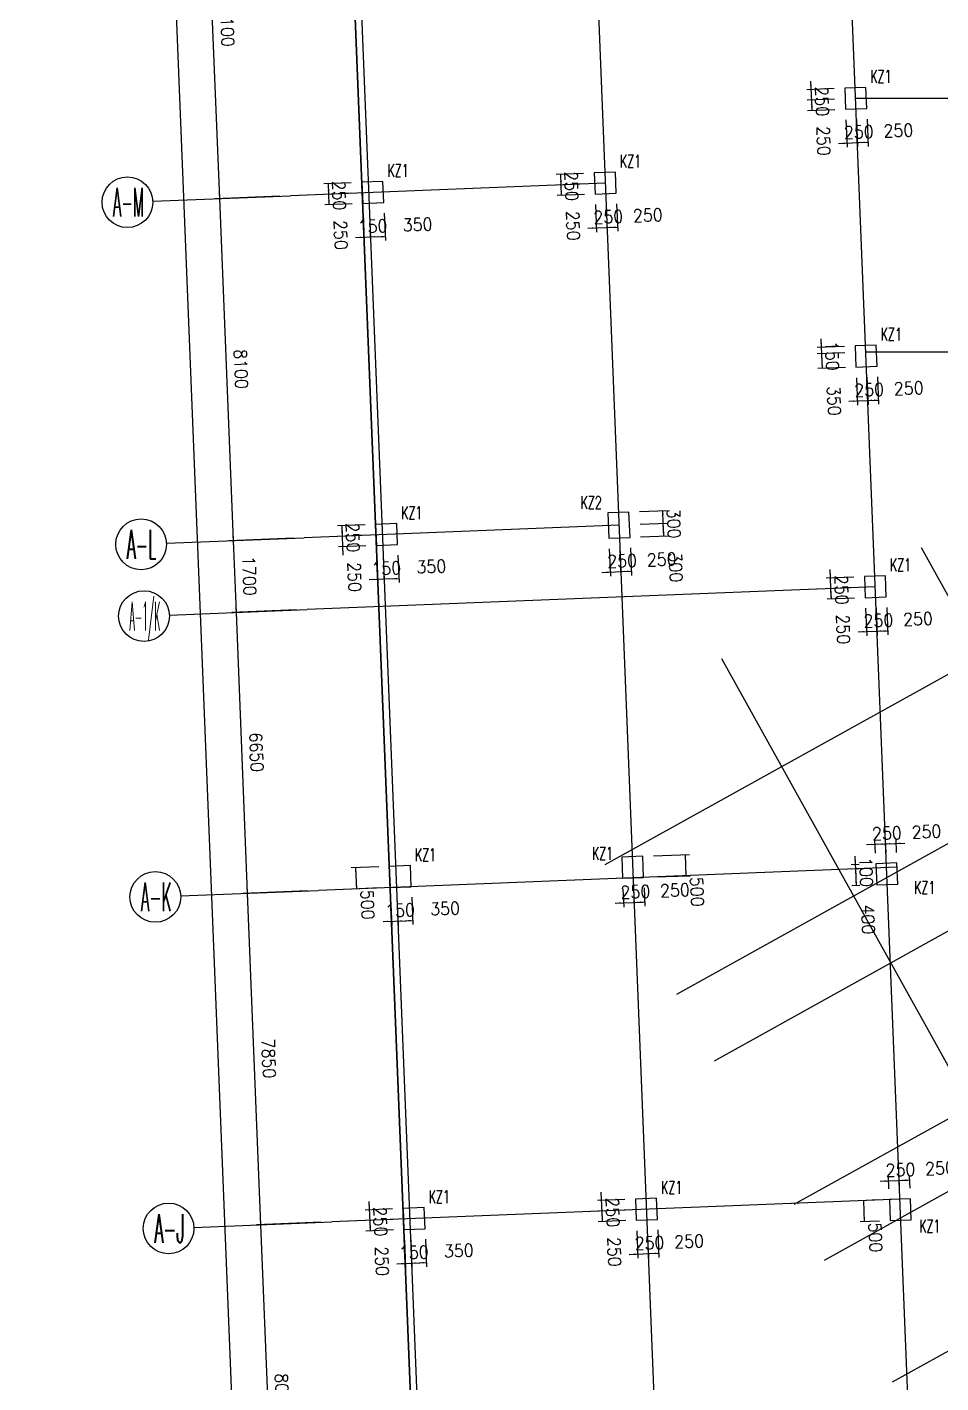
# Model space of a CAD drawing. Extents: x 387171 to 699106, y 11966 to 245688.
# Drawn here: x 471867 to 493477, y 114293 to 146373 of the extents above; entities that cross this region are included whole.
import ezdxf

# ---------------------------------------------------------------- set-up
doc = ezdxf.new("R2010")
doc.units = 0
doc.header["$LTSCALE"] = 100
doc.header["$MEASUREMENT"] = 0
for name, color, linetype in [('COLU', 7, 'Continuous'), ('DIM', 3, 'Continuous'), ('DOTE', 253, 'Continuous'), ('L-AXIS', 3, 'Continuous'), ('NUM', 7, 'Continuous'), ('Q-dote', 253, 'Continuous')]:
    doc.layers.add(name, color=color, linetype=linetype)
doc.styles.get("Standard").update_dxf_attribs({"font": 'standard'})
doc.dimstyles.get("Standard").update_dxf_attribs({"dimtxt": 300, "dimasz": 100, "dimexe": 100, "dimexo": 250, "dimgap": 100, "dimtad": 0, "dimtoh": 1, "dimdec": 0, "dimdsep": 46, "dimcen": 0.09, "dimclrt": 7, "dimadec": 0, "dimazin": 0, "dimtfac": 1, "dimtdec": 4, "dimtofl": 0, "dimtmove": 0, "dimatfit": 3, "dimfxl": 1, "dimtolj": 1, "dimtzin": 0, "dimarcsym": 0})

# ---------------------------------------------------------------- blocks, each defined once
blk = doc.blocks.new('*D858')
at = {"layer": 'L-AXIS', "color": 0, "linetype": 'ByBlock', "lineweight": -2}
for p, q in [((474241, 232201), (471867, 232105)), ((478441, 70839), (471967, 232109)), ((480715, 70931), (478341, 70835))]:
    blk.add_line(p, q, dxfattribs=at)
for points in [[(471967, 232109), (471988, 232010), (471954, 232009)], [(478441, 70839), (478420, 70939), (478453, 70940)]]:
    blk.add_solid(points, dxfattribs=at)
at = {"layer": 'L-AXIS', "color": 7, "linetype": 'Continuous', "lineweight": -2, "insert": (475554, 151488), "char_height": 300, "width": 1111.67, "attachment_point": 5, "rotation": 272.2988}
blk.add_mtext('161400', dxfattribs=at)
blk = doc.blocks.new('*D3257')
at = {"layer": 'L-AXIS', "color": 0, "linetype": 'ByBlock', "lineweight": -2}
for p, q in [((477847, 142373), (476314, 142312)), ((476414, 142316), (476739, 134222)), ((478172, 134280), (476639, 134218))]:
    blk.add_line(p, q, dxfattribs=at)
for points in [[(476414, 142316), (476435, 142216), (476402, 142215)], [(476739, 134222), (476719, 134321), (476752, 134323)]]:
    blk.add_solid(points, dxfattribs=at)
at = {"layer": 'L-AXIS', "color": 7, "linetype": 'Continuous', "lineweight": -2, "insert": (476926, 138283), "char_height": 300, "width": 775, "attachment_point": 5, "rotation": 272.2988}
blk.add_mtext('8100', dxfattribs=at)
blk = doc.blocks.new('_AXISO')
blk.add_circle((0, 0), 0.5)
blk = doc.blocks.new('*D1')
at = {"layer": 'L-AXIS', "color": 0, "linetype": 'ByBlock', "lineweight": -2}
for p, q in [((478507, 125936), (476974, 125875)), ((477074, 125879), (477389, 118035)), ((478822, 118093), (477289, 118031))]:
    blk.add_line(p, q, dxfattribs=at)
for points in [[(477074, 125879), (477095, 125780), (477061, 125778)], [(477389, 118035), (477368, 118134), (477402, 118136)]]:
    blk.add_solid(points, dxfattribs=at)
at = {"layer": 'L-AXIS', "color": 7, "linetype": 'Continuous', "lineweight": -2, "insert": (477581, 121971), "char_height": 300, "width": 780, "attachment_point": 5, "rotation": 272.2988}
blk.add_mtext('7850', dxfattribs=at)
blk = doc.blocks.new('*D1272')
at = {"layer": 'L-AXIS', "color": 0, "linetype": 'ByBlock', "lineweight": -2}
for p, q in [((478822, 118093), (477289, 118031)), ((477389, 118035), (477710, 110042)), ((479143, 110099), (477610, 110038))]:
    blk.add_line(p, q, dxfattribs=at)
for points in [[(477389, 118035), (477410, 117936), (477376, 117935)], [(477710, 110042), (477689, 110141), (477722, 110142)]]:
    blk.add_solid(points, dxfattribs=at)
at = {"layer": 'L-AXIS', "color": 7, "linetype": 'Continuous', "lineweight": -2, "insert": (477899, 114052), "char_height": 300, "width": 780, "attachment_point": 5, "rotation": 272.2988}
blk.add_mtext('8000', dxfattribs=at)
blk = doc.blocks.new('*D781')
at = {"layer": 'L-AXIS', "color": 0, "linetype": 'ByBlock', "lineweight": -2}
for p, q in [((478240, 132581), (476707, 132519)), ((476807, 132523), (477074, 125879)), ((478507, 125936), (476974, 125875))]:
    blk.add_line(p, q, dxfattribs=at)
for points in [[(476807, 132523), (476828, 132424), (476795, 132423)], [(477074, 125879), (477053, 125978), (477087, 125979)]]:
    blk.add_solid(points, dxfattribs=at)
at = {"layer": 'L-AXIS', "color": 7, "linetype": 'Continuous', "lineweight": -2, "insert": (477290, 129215), "char_height": 300, "width": 765, "attachment_point": 5, "rotation": 272.2988}
blk.add_mtext('6650', dxfattribs=at)
blk = doc.blocks.new('*D1028')
at = {"layer": 'L-AXIS', "color": 0, "linetype": 'ByBlock', "lineweight": -2}
for p, q in [((478172, 134280), (476639, 134218)), ((476739, 134222), (476807, 132523)), ((478240, 132581), (476707, 132519))]:
    blk.add_line(p, q, dxfattribs=at)
for points in [[(476739, 134222), (476760, 134123), (476727, 134122)], [(476807, 132523), (476787, 132623), (476820, 132624)]]:
    blk.add_solid(points, dxfattribs=at)
at = {"layer": 'L-AXIS', "color": 7, "linetype": 'Continuous', "lineweight": -2, "insert": (477123, 133387), "char_height": 300, "width": 690, "attachment_point": 5, "rotation": 272.2988}
blk.add_mtext('1700', dxfattribs=at)
blk = doc.blocks.new('*D491')
at = {"layer": 'L-AXIS', "color": 0, "linetype": 'ByBlock', "lineweight": -2}
for p, q in [((477523, 150467), (475989, 150405)), ((476089, 150409), (476414, 142316)), ((477847, 142373), (476314, 142312))]:
    blk.add_line(p, q, dxfattribs=at)
for points in [[(476089, 150409), (476110, 150310), (476077, 150308)], [(476414, 142316), (476394, 142415), (476427, 142416)]]:
    blk.add_solid(points, dxfattribs=at)
at = {"layer": 'L-AXIS', "color": 7, "linetype": 'Continuous', "lineweight": -2, "insert": (476602, 146376), "char_height": 300, "width": 775, "attachment_point": 5, "rotation": 272.2988}
blk.add_mtext('8100', dxfattribs=at)
blk = doc.blocks.new('*D28')
at = {"layer": 'DIM', "color": 0, "linetype": 'ByBlock', "lineweight": -2}
for p, q in [((491697, 132621), (491723, 131971)), ((491947, 132631), (491973, 131981)), ((491519, 132063), (492169, 132089))]:
    blk.add_line(p, q, dxfattribs=at)
for points in [[(491719, 132071), (491620, 132051), (491619, 132084)], [(491969, 132081), (492068, 132102), (492070, 132069)]]:
    blk.add_solid(points, dxfattribs=at)
at = {"layer": 'DIM', "color": 7, "linetype": 'Continuous', "lineweight": -2, "insert": (491999, 132333), "char_height": 300, "width": 566.67, "attachment_point": 5, "rotation": 2.2988}
blk.add_mtext('250', dxfattribs=at)
blk = doc.blocks.new('*D946')
at = {"layer": 'DIM', "color": 0, "linetype": 'ByBlock', "lineweight": -2}
for p, q in [((491947, 132631), (491973, 131981)), ((492197, 132641), (492223, 131991)), ((491969, 132081), (492219, 132091))]:
    blk.add_line(p, q, dxfattribs=at)
for points in [[(491969, 132081), (492068, 132102), (492070, 132069)], [(492219, 132091), (492120, 132071), (492118, 132104)]]:
    blk.add_solid(points, dxfattribs=at)
at = {"layer": 'DIM', "color": 7, "linetype": 'Continuous', "lineweight": -2, "insert": (492935, 132370), "char_height": 300, "width": 566.67, "attachment_point": 5, "rotation": 2.2988}
blk.add_mtext('250', dxfattribs=at)
blk = doc.blocks.new('*D1157')
at = {"layer": 'DIM', "color": 0, "linetype": 'ByBlock', "lineweight": -2}
for p, q in [((491427, 133110), (490778, 133084)), ((491437, 132861), (490788, 132835)), ((490888, 132839), (490878, 133088))]:
    blk.add_line(p, q, dxfattribs=at)
for points in [[(490878, 133088), (490898, 132989), (490865, 132988)], [(490888, 132839), (490867, 132938), (490900, 132939)]]:
    blk.add_solid(points, dxfattribs=at)
at = {"layer": 'DIM', "color": 7, "linetype": 'Continuous', "lineweight": -2, "insert": (491167, 132123), "char_height": 300, "width": 566.67, "attachment_point": 5, "rotation": 272.2988}
blk.add_mtext('250', dxfattribs=at)
blk = doc.blocks.new('*D762')
at = {"layer": 'DIM', "color": 0, "linetype": 'ByBlock', "lineweight": -2}
for p, q in [((490886, 132888), (490860, 133538)), ((491417, 133360), (490768, 133334)), ((491427, 133110), (490778, 133084))]:
    blk.add_line(p, q, dxfattribs=at)
for points in [[(490868, 133338), (490847, 133437), (490880, 133439)], [(490878, 133088), (490898, 132989), (490865, 132988)]]:
    blk.add_solid(points, dxfattribs=at)
at = {"layer": 'DIM', "color": 7, "linetype": 'Continuous', "lineweight": -2, "insert": (491129, 133058), "char_height": 300, "width": 566.67, "attachment_point": 5, "rotation": 272.2988}
blk.add_mtext('250', dxfattribs=at)
blk = doc.blocks.new('*D4447')
at = {"layer": 'DIM', "color": 0, "linetype": 'ByBlock', "lineweight": -2}
for p, q in [((490641, 138996), (490663, 138446)), ((491198, 138818), (490549, 138792)), ((491204, 138668), (490555, 138642))]:
    blk.add_line(p, q, dxfattribs=at)
for points in [[(490649, 138796), (490628, 138895), (490661, 138896)], [(490655, 138646), (490675, 138547), (490642, 138545)]]:
    blk.add_solid(points, dxfattribs=at)
at = {"layer": 'DIM', "color": 7, "linetype": 'Continuous', "lineweight": -2, "insert": (490907, 138594), "char_height": 300, "width": 476.67, "attachment_point": 5, "rotation": 272.2988}
blk.add_mtext('150', dxfattribs=at)
blk = doc.blocks.new('*D555')
at = {"layer": 'DIM', "color": 0, "linetype": 'ByBlock', "lineweight": -2}
for p, q in [((491204, 138668), (490555, 138642)), ((490655, 138646), (490669, 138296)), ((491218, 138318), (490569, 138292))]:
    blk.add_line(p, q, dxfattribs=at)
for points in [[(490655, 138646), (490675, 138547), (490642, 138545)], [(490669, 138296), (490648, 138395), (490681, 138397)]]:
    blk.add_solid(points, dxfattribs=at)
at = {"layer": 'DIM', "color": 7, "linetype": 'Continuous', "lineweight": -2, "insert": (490950, 137530), "char_height": 300, "width": 566.67, "attachment_point": 5, "rotation": 272.2988}
blk.add_mtext('350', dxfattribs=at)
blk = doc.blocks.new('*D175')
at = {"layer": 'DIM', "color": 0, "linetype": 'ByBlock', "lineweight": -2}
for p, q in [((491478, 138078), (491504, 137429)), ((491728, 138088), (491754, 137439)), ((491300, 137521), (491950, 137547))]:
    blk.add_line(p, q, dxfattribs=at)
for points in [[(491500, 137529), (491401, 137508), (491400, 137541)], [(491750, 137539), (491849, 137560), (491851, 137526)]]:
    blk.add_solid(points, dxfattribs=at)
at = {"layer": 'DIM', "color": 7, "linetype": 'Continuous', "lineweight": -2, "insert": (491780, 137790), "char_height": 300, "width": 566.67, "attachment_point": 5, "rotation": 2.2988}
blk.add_mtext('250', dxfattribs=at)
blk = doc.blocks.new('*D1085')
at = {"layer": 'DIM', "color": 0, "linetype": 'ByBlock', "lineweight": -2}
for p, q in [((491728, 138088), (491754, 137439)), ((491978, 138098), (492004, 137449)), ((491750, 137539), (492000, 137549))]:
    blk.add_line(p, q, dxfattribs=at)
for points in [[(491750, 137539), (491849, 137560), (491851, 137526)], [(492000, 137549), (491900, 137528), (491899, 137562)]]:
    blk.add_solid(points, dxfattribs=at)
at = {"layer": 'DIM', "color": 7, "linetype": 'Continuous', "lineweight": -2, "insert": (492716, 137828), "char_height": 300, "width": 566.67, "attachment_point": 5, "rotation": 2.2988}
blk.add_mtext('250', dxfattribs=at)
blk = doc.blocks.new('*D3192')
at = {"layer": 'DIM', "color": 0, "linetype": 'ByBlock', "lineweight": -2}
for p, q in [((490396, 145095), (490422, 144446)), ((490953, 144918), (490304, 144892)), ((490963, 144668), (490314, 144642))]:
    blk.add_line(p, q, dxfattribs=at)
for points in [[(490404, 144896), (490383, 144995), (490416, 144996)], [(490414, 144646), (490434, 144547), (490401, 144545)]]:
    blk.add_solid(points, dxfattribs=at)
at = {"layer": 'DIM', "color": 7, "linetype": 'Continuous', "lineweight": -2, "insert": (490665, 144616), "char_height": 300, "width": 566.67, "attachment_point": 5, "rotation": 272.2988}
blk.add_mtext('250', dxfattribs=at)
blk = doc.blocks.new('*D3963')
at = {"layer": 'DIM', "color": 0, "linetype": 'ByBlock', "lineweight": -2}
for p, q in [((490963, 144668), (490314, 144642)), ((490973, 144418), (490324, 144392)), ((490414, 144646), (490424, 144396))]:
    blk.add_line(p, q, dxfattribs=at)
for points in [[(490414, 144646), (490434, 144547), (490401, 144545)], [(490424, 144396), (490403, 144495), (490436, 144497)]]:
    blk.add_solid(points, dxfattribs=at)
at = {"layer": 'DIM', "color": 7, "linetype": 'Continuous', "lineweight": -2, "insert": (490703, 143680), "char_height": 300, "width": 566.67, "attachment_point": 5, "rotation": 272.2988}
blk.add_mtext('250', dxfattribs=at)
blk = doc.blocks.new('*D3724')
at = {"layer": 'DIM', "color": 0, "linetype": 'ByBlock', "lineweight": -2}
for p, q in [((491233, 144178), (491259, 143529)), ((491483, 144188), (491509, 143539)), ((491055, 143621), (491705, 143647))]:
    blk.add_line(p, q, dxfattribs=at)
for points in [[(491255, 143629), (491156, 143608), (491155, 143641)], [(491505, 143639), (491604, 143659), (491606, 143626)]]:
    blk.add_solid(points, dxfattribs=at)
at = {"layer": 'DIM', "color": 7, "linetype": 'Continuous', "lineweight": -2, "insert": (491535, 143890), "char_height": 300, "width": 566.67, "attachment_point": 5, "rotation": 2.2988}
blk.add_mtext('250', dxfattribs=at)
blk = doc.blocks.new('*D4484')
at = {"layer": 'DIM', "color": 0, "linetype": 'ByBlock', "lineweight": -2}
for p, q in [((491483, 144188), (491509, 143539)), ((491733, 144198), (491759, 143549)), ((491505, 143639), (491755, 143649))]:
    blk.add_line(p, q, dxfattribs=at)
for points in [[(491505, 143639), (491604, 143659), (491606, 143626)], [(491755, 143649), (491656, 143628), (491654, 143661)]]:
    blk.add_solid(points, dxfattribs=at)
at = {"layer": 'DIM', "color": 7, "linetype": 'Continuous', "lineweight": -2, "insert": (492471, 143928), "char_height": 300, "width": 566.67, "attachment_point": 5, "rotation": 2.2988}
blk.add_mtext('250', dxfattribs=at)
blk = doc.blocks.new('*D2700')
at = {"layer": 'DIM', "color": 0, "linetype": 'ByBlock', "lineweight": -2}
for p, q in [((480508, 118411), (479859, 118384)), ((479951, 118588), (479977, 117939)), ((480518, 118161), (479869, 118135))]:
    blk.add_line(p, q, dxfattribs=at)
for points in [[(479959, 118389), (479938, 118488), (479971, 118489)], [(479969, 118139), (479989, 118039), (479956, 118038)]]:
    blk.add_solid(points, dxfattribs=at)
at = {"layer": 'DIM', "color": 7, "linetype": 'Continuous', "lineweight": -2, "insert": (480220, 118109), "char_height": 300, "width": 566.67, "attachment_point": 5, "rotation": 272.2988}
blk.add_mtext('250', dxfattribs=at)
blk = doc.blocks.new('*D3485')
at = {"layer": 'DIM', "color": 0, "linetype": 'ByBlock', "lineweight": -2}
for p, q in [((480518, 118161), (479869, 118135)), ((479969, 118139), (479979, 117889)), ((480528, 117911), (479879, 117885))]:
    blk.add_line(p, q, dxfattribs=at)
for points in [[(479969, 118139), (479989, 118039), (479956, 118038)], [(479979, 117889), (479958, 117988), (479991, 117990)]]:
    blk.add_solid(points, dxfattribs=at)
at = {"layer": 'DIM', "color": 7, "linetype": 'Continuous', "lineweight": -2, "insert": (480258, 117173), "char_height": 300, "width": 566.67, "attachment_point": 5, "rotation": 272.2988}
blk.add_mtext('250', dxfattribs=at)
blk = doc.blocks.new('*D3249')
at = {"layer": 'DIM', "color": 0, "linetype": 'ByBlock', "lineweight": -2}
for p, q in [((480788, 117671), (480814, 117022)), ((480938, 117677), (480964, 117028)), ((480610, 117114), (481160, 117136))]:
    blk.add_line(p, q, dxfattribs=at)
for points in [[(480810, 117122), (480711, 117101), (480709, 117134)], [(480960, 117128), (481059, 117148), (481061, 117115)]]:
    blk.add_solid(points, dxfattribs=at)
at = {"layer": 'DIM', "color": 7, "linetype": 'Continuous', "lineweight": -2, "insert": (481011, 117380), "char_height": 300, "width": 476.67, "attachment_point": 5, "rotation": 2.2988}
blk.add_mtext('150', dxfattribs=at)
blk = doc.blocks.new('*D4018')
at = {"layer": 'DIM', "color": 0, "linetype": 'ByBlock', "lineweight": -2}
for p, q in [((480938, 117677), (480964, 117028)), ((481288, 117691), (481314, 117042)), ((480960, 117128), (481310, 117142))]:
    blk.add_line(p, q, dxfattribs=at)
for points in [[(480960, 117128), (481059, 117148), (481061, 117115)], [(481310, 117142), (481210, 117121), (481209, 117154)]]:
    blk.add_solid(points, dxfattribs=at)
at = {"layer": 'DIM', "color": 7, "linetype": 'Continuous', "lineweight": -2, "insert": (482075, 117423), "char_height": 300, "width": 566.67, "attachment_point": 5, "rotation": 2.2988}
blk.add_mtext('350', dxfattribs=at)
blk = doc.blocks.new('*D4208')
at = {"layer": 'DIM', "color": 0, "linetype": 'ByBlock', "lineweight": -2}
for p, q in [((486284, 117892), (486310, 117242)), ((486533, 117902), (486559, 117252)), ((486106, 117334), (486755, 117360))]:
    blk.add_line(p, q, dxfattribs=at)
for points in [[(486306, 117342), (486206, 117322), (486205, 117355)], [(486555, 117352), (486655, 117373), (486656, 117340)]]:
    blk.add_solid(points, dxfattribs=at)
at = {"layer": 'DIM', "color": 7, "linetype": 'Continuous', "lineweight": -2, "insert": (486586, 117604), "char_height": 300, "width": 566.67, "attachment_point": 5, "rotation": 2.2988}
blk.add_mtext('250', dxfattribs=at)
blk = doc.blocks.new('*D3959')
at = {"layer": 'DIM', "color": 0, "linetype": 'ByBlock', "lineweight": -2}
for p, q in [((486533, 117902), (486559, 117252)), ((486783, 117912), (486809, 117262)), ((486555, 117352), (486805, 117362))]:
    blk.add_line(p, q, dxfattribs=at)
for points in [[(486555, 117352), (486655, 117373), (486656, 117340)], [(486805, 117362), (486706, 117342), (486705, 117375)]]:
    blk.add_solid(points, dxfattribs=at)
at = {"layer": 'DIM', "color": 7, "linetype": 'Continuous', "lineweight": -2, "insert": (487521, 117641), "char_height": 300, "width": 566.67, "attachment_point": 5, "rotation": 2.2988}
blk.add_mtext('250', dxfattribs=at)
blk = doc.blocks.new('*D60')
at = {"layer": 'DIM', "color": 0, "linetype": 'ByBlock', "lineweight": -2}
for p, q in [((486014, 118381), (485364, 118355)), ((486024, 118132), (485374, 118106)), ((485474, 118110), (485464, 118359))]:
    blk.add_line(p, q, dxfattribs=at)
for points in [[(485464, 118359), (485485, 118260), (485452, 118259)], [(485474, 118110), (485454, 118209), (485487, 118210)]]:
    blk.add_solid(points, dxfattribs=at)
at = {"layer": 'DIM', "color": 7, "linetype": 'Continuous', "lineweight": -2, "insert": (485753, 117394), "char_height": 300, "width": 566.67, "attachment_point": 5, "rotation": 272.2988}
blk.add_mtext('250', dxfattribs=at)
blk = doc.blocks.new('*D4471')
at = {"layer": 'DIM', "color": 0, "linetype": 'ByBlock', "lineweight": -2}
for p, q in [((485472, 118159), (485446, 118809)), ((486004, 118631), (485354, 118605)), ((486014, 118381), (485364, 118355))]:
    blk.add_line(p, q, dxfattribs=at)
for points in [[(485454, 118609), (485433, 118708), (485467, 118710)], [(485464, 118359), (485485, 118260), (485452, 118259)]]:
    blk.add_solid(points, dxfattribs=at)
at = {"layer": 'DIM', "color": 7, "linetype": 'Continuous', "lineweight": -2, "insert": (485716, 118329), "char_height": 300, "width": 566.67, "attachment_point": 5, "rotation": 272.2988}
blk.add_mtext('250', dxfattribs=at)
blk = doc.blocks.new('*D590')
at = {"layer": 'DIM', "color": 0, "linetype": 'ByBlock', "lineweight": -2}
for p, q in [((480183, 126504), (479534, 126478)), ((479634, 126482), (479654, 125982)), ((480203, 126004), (479554, 125978))]:
    blk.add_line(p, q, dxfattribs=at)
for points in [[(479634, 126482), (479654, 126383), (479621, 126381)], [(479654, 125982), (479633, 126082), (479666, 126083)]]:
    blk.add_solid(points, dxfattribs=at)
at = {"layer": 'DIM', "color": 7, "linetype": 'Continuous', "lineweight": -2, "insert": (479919, 125609), "char_height": 300, "width": 566.67, "attachment_point": 5, "rotation": 272.2988}
blk.add_mtext('500', dxfattribs=at)
blk = doc.blocks.new('*D202')
at = {"layer": 'DIM', "color": 0, "linetype": 'ByBlock', "lineweight": -2}
for p, q in [((480463, 125765), (480489, 125116)), ((480613, 125771), (480639, 125122)), ((480285, 125208), (480835, 125230))]:
    blk.add_line(p, q, dxfattribs=at)
for points in [[(480485, 125216), (480386, 125195), (480385, 125228)], [(480635, 125222), (480734, 125242), (480736, 125209)]]:
    blk.add_solid(points, dxfattribs=at)
at = {"layer": 'DIM', "color": 7, "linetype": 'Continuous', "lineweight": -2, "insert": (480686, 125474), "char_height": 300, "width": 476.67, "attachment_point": 5, "rotation": 2.2988}
blk.add_mtext('150', dxfattribs=at)
blk = doc.blocks.new('*D1102')
at = {"layer": 'DIM', "color": 0, "linetype": 'ByBlock', "lineweight": -2}
for p, q in [((480613, 125771), (480639, 125122)), ((480963, 125785), (480989, 125136)), ((480635, 125222), (480985, 125236))]:
    blk.add_line(p, q, dxfattribs=at)
for points in [[(480635, 125222), (480734, 125242), (480736, 125209)], [(480985, 125236), (480885, 125215), (480884, 125248)]]:
    blk.add_solid(points, dxfattribs=at)
at = {"layer": 'DIM', "color": 7, "linetype": 'Continuous', "lineweight": -2, "insert": (481750, 125517), "char_height": 300, "width": 566.67, "attachment_point": 5, "rotation": 2.2988}
blk.add_mtext('350', dxfattribs=at)
blk = doc.blocks.new('*D1017')
at = {"layer": 'DIM', "color": 0, "linetype": 'ByBlock', "lineweight": -2}
for p, q in [((486678, 126763), (487529, 126793)), ((487429, 126790), (487446, 126290)), ((486698, 126264), (487546, 126293))]:
    blk.add_line(p, q, dxfattribs=at)
for points in [[(487429, 126790), (487449, 126690), (487416, 126689)], [(487446, 126290), (487426, 126389), (487459, 126391)]]:
    blk.add_solid(points, dxfattribs=at)
at = {"layer": 'DIM', "color": 7, "linetype": 'Continuous', "lineweight": -2, "insert": (487710, 125916), "char_height": 300, "width": 566.67, "attachment_point": 5, "rotation": 272}
blk.add_mtext('500', dxfattribs=at)
blk = doc.blocks.new('*D1279')
at = {"layer": 'DIM', "color": 0, "linetype": 'ByBlock', "lineweight": -2}
for p, q in [((479858, 134598), (479209, 134571)), ((479309, 134575), (479319, 134326)), ((479868, 134348), (479219, 134322))]:
    blk.add_line(p, q, dxfattribs=at)
for points in [[(479309, 134575), (479329, 134476), (479296, 134475)], [(479319, 134326), (479298, 134425), (479331, 134426)]]:
    blk.add_solid(points, dxfattribs=at)
at = {"layer": 'DIM', "color": 7, "linetype": 'Continuous', "lineweight": -2, "insert": (479570, 134295), "char_height": 300, "width": 566.67, "attachment_point": 5, "rotation": 272.2988}
blk.add_mtext('250', dxfattribs=at)
blk = doc.blocks.new('*D890')
at = {"layer": 'DIM', "color": 0, "linetype": 'ByBlock', "lineweight": -2}
for p, q in [((479311, 134526), (479337, 133876)), ((479868, 134348), (479219, 134322)), ((479878, 134098), (479229, 134072))]:
    blk.add_line(p, q, dxfattribs=at)
for points in [[(479319, 134326), (479298, 134425), (479331, 134426)], [(479329, 134076), (479349, 133977), (479316, 133975)]]:
    blk.add_solid(points, dxfattribs=at)
at = {"layer": 'DIM', "color": 7, "linetype": 'Continuous', "lineweight": -2, "insert": (479608, 133360), "char_height": 300, "width": 566.67, "attachment_point": 5, "rotation": 272.2988}
blk.add_mtext('250', dxfattribs=at)
blk = doc.blocks.new('*D1816')
at = {"layer": 'DIM', "color": 0, "linetype": 'ByBlock', "lineweight": -2}
for p, q in [((480138, 133858), (480164, 133209)), ((480288, 133864), (480314, 133215)), ((479960, 133301), (480510, 133323))]:
    blk.add_line(p, q, dxfattribs=at)
for points in [[(480160, 133309), (480061, 133288), (480060, 133321)], [(480310, 133315), (480409, 133335), (480411, 133302)]]:
    blk.add_solid(points, dxfattribs=at)
at = {"layer": 'DIM', "color": 7, "linetype": 'Continuous', "lineweight": -2, "insert": (480361, 133567), "char_height": 300, "width": 476.67, "attachment_point": 5, "rotation": 2.2988}
blk.add_mtext('150', dxfattribs=at)
blk = doc.blocks.new('*D1435')
at = {"layer": 'DIM', "color": 0, "linetype": 'ByBlock', "lineweight": -2}
for p, q in [((480288, 133864), (480314, 133215)), ((480638, 133878), (480664, 133229)), ((480310, 133315), (480660, 133329))]:
    blk.add_line(p, q, dxfattribs=at)
for points in [[(480310, 133315), (480409, 133335), (480411, 133302)], [(480660, 133329), (480561, 133308), (480559, 133341)]]:
    blk.add_solid(points, dxfattribs=at)
at = {"layer": 'DIM', "color": 7, "linetype": 'Continuous', "lineweight": -2, "insert": (481426, 133610), "char_height": 300, "width": 566.67, "attachment_point": 5, "rotation": 2.2988}
blk.add_mtext('350', dxfattribs=at)
blk = doc.blocks.new('*D2356')
at = {"layer": 'DIM', "color": 0, "linetype": 'ByBlock', "lineweight": -2}
for p, q in [((485636, 134029), (485662, 133379)), ((485886, 134039), (485912, 133389)), ((485458, 133471), (486107, 133497))]:
    blk.add_line(p, q, dxfattribs=at)
for points in [[(485658, 133479), (485559, 133459), (485557, 133492)], [(485908, 133489), (486007, 133510), (486008, 133477)]]:
    blk.add_solid(points, dxfattribs=at)
at = {"layer": 'DIM', "color": 7, "linetype": 'Continuous', "lineweight": -2, "insert": (485938, 133741), "char_height": 300, "width": 566.67, "attachment_point": 5, "rotation": 2.2988}
blk.add_mtext('250', dxfattribs=at)
blk = doc.blocks.new('*D1972')
at = {"layer": 'DIM', "color": 0, "linetype": 'ByBlock', "lineweight": -2}
for p, q in [((485886, 134039), (485912, 133389)), ((486135, 134049), (486161, 133399)), ((485908, 133489), (486157, 133499))]:
    blk.add_line(p, q, dxfattribs=at)
for points in [[(485908, 133489), (486007, 133510), (486008, 133477)], [(486157, 133499), (486058, 133479), (486057, 133512)]]:
    blk.add_solid(points, dxfattribs=at)
at = {"layer": 'DIM', "color": 7, "linetype": 'Continuous', "lineweight": -2, "insert": (486873, 133778), "char_height": 300, "width": 566.67, "attachment_point": 5, "rotation": 2.2988}
blk.add_mtext('250', dxfattribs=at)
blk = doc.blocks.new('*D2153')
at = {"layer": 'DIM', "color": 0, "linetype": 'ByBlock', "lineweight": -2}
for p, q in [((486363, 134608), (487013, 134635)), ((486925, 134331), (486913, 134631)), ((486375, 134309), (487025, 134335))]:
    blk.add_line(p, q, dxfattribs=at)
for points in [[(486913, 134631), (486933, 134531), (486900, 134530)], [(486925, 134331), (486904, 134430), (486937, 134431)]]:
    blk.add_solid(points, dxfattribs=at)
at = {"layer": 'DIM', "color": 7, "linetype": 'Continuous', "lineweight": -2, "insert": (487205, 133590), "char_height": 300, "width": 566.67, "attachment_point": 5, "rotation": 272.2988}
blk.add_mtext('300', dxfattribs=at)
blk = doc.blocks.new('*D3064')
at = {"layer": 'DIM', "color": 0, "linetype": 'ByBlock', "lineweight": -2}
for p, q in [((486351, 134908), (487001, 134934)), ((486913, 134631), (486901, 134930)), ((486363, 134608), (487013, 134635))]:
    blk.add_line(p, q, dxfattribs=at)
for points in [[(486901, 134930), (486921, 134831), (486888, 134830)], [(486913, 134631), (486892, 134730), (486925, 134731)]]:
    blk.add_solid(points, dxfattribs=at)
at = {"layer": 'DIM', "color": 7, "linetype": 'Continuous', "lineweight": -2, "insert": (487163, 134625), "char_height": 300, "width": 566.67, "attachment_point": 5, "rotation": 272.2988}
blk.add_mtext('300', dxfattribs=at)
blk = doc.blocks.new('*D2677')
at = {"layer": 'DIM', "color": 0, "linetype": 'ByBlock', "lineweight": -2}
for p, q in [((479533, 142691), (478884, 142665)), ((479543, 142441), (478894, 142415)), ((478984, 142669), (478994, 142419))]:
    blk.add_line(p, q, dxfattribs=at)
for points in [[(478984, 142669), (479005, 142570), (478971, 142568)], [(478994, 142419), (478973, 142518), (479007, 142520)]]:
    blk.add_solid(points, dxfattribs=at)
at = {"layer": 'DIM', "color": 7, "linetype": 'Continuous', "lineweight": -2, "insert": (479245, 142389), "char_height": 300, "width": 566.67, "attachment_point": 5, "rotation": 272.2988}
blk.add_mtext('250', dxfattribs=at)
blk = doc.blocks.new('*D3458')
at = {"layer": 'DIM', "color": 0, "linetype": 'ByBlock', "lineweight": -2}
for p, q in [((479543, 142441), (478894, 142415)), ((479553, 142191), (478904, 142165)), ((478994, 142419), (479004, 142169))]:
    blk.add_line(p, q, dxfattribs=at)
for points in [[(478994, 142419), (479015, 142320), (478981, 142319)], [(479004, 142169), (478983, 142269), (479017, 142270)]]:
    blk.add_solid(points, dxfattribs=at)
at = {"layer": 'DIM', "color": 7, "linetype": 'Continuous', "lineweight": -2, "insert": (479283, 141454), "char_height": 300, "width": 566.67, "attachment_point": 5, "rotation": 272.2988}
blk.add_mtext('250', dxfattribs=at)
blk = doc.blocks.new('*D3226')
at = {"layer": 'DIM', "color": 0, "linetype": 'ByBlock', "lineweight": -2}
for p, q in [((479813, 141952), (479839, 141302)), ((479963, 141958), (479989, 141308)), ((479636, 141394), (480185, 141416))]:
    blk.add_line(p, q, dxfattribs=at)
for points in [[(479835, 141402), (479736, 141381), (479735, 141415)], [(479985, 141408), (480085, 141429), (480086, 141395)]]:
    blk.add_solid(points, dxfattribs=at)
at = {"layer": 'DIM', "color": 7, "linetype": 'Continuous', "lineweight": -2, "insert": (480037, 141660), "char_height": 300, "width": 476.67, "attachment_point": 5, "rotation": 2.2988}
blk.add_mtext('150', dxfattribs=at)
blk = doc.blocks.new('*D3995')
at = {"layer": 'DIM', "color": 0, "linetype": 'ByBlock', "lineweight": -2}
for p, q in [((479963, 141958), (479989, 141308)), ((480313, 141972), (480339, 141322)), ((479985, 141408), (480335, 141422))]:
    blk.add_line(p, q, dxfattribs=at)
for points in [[(479985, 141408), (480085, 141429), (480086, 141395)], [(480335, 141422), (480236, 141401), (480234, 141435)]]:
    blk.add_solid(points, dxfattribs=at)
at = {"layer": 'DIM', "color": 7, "linetype": 'Continuous', "lineweight": -2, "insert": (481101, 141703), "char_height": 300, "width": 566.67, "attachment_point": 5, "rotation": 2.2988}
blk.add_mtext('350', dxfattribs=at)
blk = doc.blocks.new('*D3754')
at = {"layer": 'DIM', "color": 0, "linetype": 'ByBlock', "lineweight": -2}
for p, q in [((485029, 142912), (484380, 142886)), ((484479, 142890), (484489, 142640)), ((485039, 142662), (484390, 142636))]:
    blk.add_line(p, q, dxfattribs=at)
for points in [[(484479, 142890), (484500, 142790), (484467, 142789)], [(484489, 142640), (484469, 142739), (484502, 142740)]]:
    blk.add_solid(points, dxfattribs=at)
at = {"layer": 'DIM', "color": 7, "linetype": 'Continuous', "lineweight": -2, "insert": (484741, 142610), "char_height": 300, "width": 566.67, "attachment_point": 5, "rotation": 272.2988}
blk.add_mtext('250', dxfattribs=at)
blk = doc.blocks.new('*D3940')
at = {"layer": 'DIM', "color": 0, "linetype": 'ByBlock', "lineweight": -2}
for p, q in [((485039, 142662), (484390, 142636)), ((484489, 142640), (484500, 142390)), ((485049, 142412), (484400, 142386))]:
    blk.add_line(p, q, dxfattribs=at)
for points in [[(484489, 142640), (484510, 142541), (484477, 142539)], [(484500, 142390), (484479, 142489), (484512, 142491)]]:
    blk.add_solid(points, dxfattribs=at)
at = {"layer": 'DIM', "color": 7, "linetype": 'Continuous', "lineweight": -2, "insert": (484778, 141674), "char_height": 300, "width": 566.67, "attachment_point": 5, "rotation": 272.2988}
blk.add_mtext('250', dxfattribs=at)
blk = doc.blocks.new('*D30')
at = {"layer": 'DIM', "color": 0, "linetype": 'ByBlock', "lineweight": -2}
for p, q in [((485309, 142172), (485335, 141523)), ((485559, 142182), (485585, 141533)), ((485131, 141615), (485781, 141641))]:
    blk.add_line(p, q, dxfattribs=at)
for points in [[(485331, 141623), (485232, 141602), (485230, 141635)], [(485581, 141633), (485680, 141653), (485681, 141620)]]:
    blk.add_solid(points, dxfattribs=at)
at = {"layer": 'DIM', "color": 7, "linetype": 'Continuous', "lineweight": -2, "insert": (485611, 141884), "char_height": 300, "width": 566.67, "attachment_point": 5, "rotation": 2.2988}
blk.add_mtext('250', dxfattribs=at)
blk = doc.blocks.new('*D4450')
at = {"layer": 'DIM', "color": 0, "linetype": 'ByBlock', "lineweight": -2}
for p, q in [((485559, 142182), (485585, 141533)), ((485808, 142192), (485835, 141543)), ((485581, 141633), (485831, 141643))]:
    blk.add_line(p, q, dxfattribs=at)
for points in [[(485581, 141633), (485680, 141653), (485681, 141620)], [(485831, 141643), (485731, 141622), (485730, 141655)]]:
    blk.add_solid(points, dxfattribs=at)
at = {"layer": 'DIM', "color": 7, "linetype": 'Continuous', "lineweight": -2, "insert": (486546, 141922), "char_height": 300, "width": 566.67, "attachment_point": 5, "rotation": 2.2988}
blk.add_mtext('250', dxfattribs=at)
blk = doc.blocks.new('*D4554')
at = {"layer": 'DIM', "color": 0, "linetype": 'ByBlock', "lineweight": -2}
for p, q in [((485959, 125985), (485976, 125552)), ((486208, 125995), (486226, 125563)), ((485772, 125644), (486422, 125670))]:
    blk.add_line(p, q, dxfattribs=at)
for points in [[(485972, 125652), (485873, 125632), (485871, 125665)], [(486222, 125662), (486321, 125683), (486322, 125650)]]:
    blk.add_solid(points, dxfattribs=at)
at = {"layer": 'DIM', "color": 7, "linetype": 'Continuous', "lineweight": -2, "insert": (486252, 125914), "char_height": 300, "width": 566.67, "attachment_point": 5, "rotation": 2.2988}
blk.add_mtext('250', dxfattribs=at)
blk = doc.blocks.new('*D1644')
at = {"layer": 'DIM', "color": 0, "linetype": 'ByBlock', "lineweight": -2}
for p, q in [((486208, 125995), (486226, 125563)), ((486458, 126005), (486476, 125573)), ((486222, 125662), (486472, 125672))]:
    blk.add_line(p, q, dxfattribs=at)
for points in [[(486222, 125662), (486321, 125683), (486322, 125650)], [(486472, 125672), (486372, 125652), (486371, 125685)]]:
    blk.add_solid(points, dxfattribs=at)
at = {"layer": 'DIM', "color": 7, "linetype": 'Continuous', "lineweight": -2, "insert": (487187, 125951), "char_height": 300, "width": 566.67, "attachment_point": 5, "rotation": 2.2988}
blk.add_mtext('250', dxfattribs=at)
blk = doc.blocks.new('*D4171')
at = {"layer": 'DIM', "color": 0, "linetype": 'ByBlock', "lineweight": -2}
for p, q in [((491721, 127029), (492371, 127055)), ((491930, 126825), (491917, 127137)), ((492180, 126835), (492167, 127147))]:
    blk.add_line(p, q, dxfattribs=at)
for points in [[(491921, 127037), (491822, 127016), (491821, 127050)], [(492171, 127047), (492270, 127068), (492272, 127034)]]:
    blk.add_solid(points, dxfattribs=at)
at = {"layer": 'DIM', "color": 7, "linetype": 'Continuous', "lineweight": -2, "insert": (492201, 127299), "char_height": 300, "width": 566.67, "attachment_point": 5, "rotation": 2.2988}
blk.add_mtext('250', dxfattribs=at)
blk = doc.blocks.new('*D2578')
at = {"layer": 'DIM', "color": 0, "linetype": 'ByBlock', "lineweight": -2}
for p, q in [((491971, 127039), (492621, 127065)), ((492180, 126835), (492167, 127147)), ((492429, 126846), (492417, 127157))]:
    blk.add_line(p, q, dxfattribs=at)
for points in [[(492171, 127047), (492072, 127026), (492070, 127060)], [(492421, 127057), (492520, 127078), (492521, 127045)]]:
    blk.add_solid(points, dxfattribs=at)
at = {"layer": 'DIM', "color": 7, "linetype": 'Continuous', "lineweight": -2, "insert": (493137, 127336), "char_height": 300, "width": 566.67, "attachment_point": 5, "rotation": 2.2988}
blk.add_mtext('250', dxfattribs=at)
blk = doc.blocks.new('*D423')
at = {"layer": 'DIM', "color": 0, "linetype": 'ByBlock', "lineweight": -2}
for p, q in [((491444, 126756), (491464, 126256)), ((491544, 126560), (491352, 126552)), ((491548, 126460), (491356, 126452))]:
    blk.add_line(p, q, dxfattribs=at)
for points in [[(491452, 126556), (491431, 126655), (491465, 126657)], [(491456, 126456), (491477, 126357), (491443, 126356)]]:
    blk.add_solid(points, dxfattribs=at)
at = {"layer": 'DIM', "color": 7, "linetype": 'Continuous', "lineweight": -2, "insert": (491709, 126380), "char_height": 300, "width": 476.67, "attachment_point": 5, "rotation": 272.2988}
blk.add_mtext('100', dxfattribs=at)
blk = doc.blocks.new('*D2772')
at = {"layer": 'DIM', "color": 0, "linetype": 'ByBlock', "lineweight": -2}
for p, q in [((491548, 126460), (491356, 126452)), ((491456, 126456), (491472, 126056)), ((491564, 126060), (491372, 126052))]:
    blk.add_line(p, q, dxfattribs=at)
for points in [[(491456, 126456), (491477, 126357), (491443, 126356)], [(491472, 126056), (491451, 126156), (491485, 126157)]]:
    blk.add_solid(points, dxfattribs=at)
at = {"layer": 'DIM', "color": 7, "linetype": 'Continuous', "lineweight": -2, "insert": (491754, 125261), "char_height": 300, "width": 576.67, "attachment_point": 5, "rotation": 272.2988}
blk.add_mtext('400', dxfattribs=at)
blk = doc.blocks.new('*D1835')
at = {"layer": 'DIM', "color": 0, "linetype": 'ByBlock', "lineweight": -2}
for p, q in [((492009, 118622), (491545, 118603)), ((491645, 118607), (491665, 118108)), ((492029, 118122), (491565, 118104))]:
    blk.add_line(p, q, dxfattribs=at)
for points in [[(491645, 118607), (491665, 118508), (491632, 118507)], [(491665, 118108), (491644, 118207), (491677, 118208)]]:
    blk.add_solid(points, dxfattribs=at)
at = {"layer": 'DIM', "color": 7, "linetype": 'Continuous', "lineweight": -2, "insert": (491930, 117735), "char_height": 300, "width": 566.67, "attachment_point": 5, "rotation": 272.2988}
blk.add_mtext('500', dxfattribs=at)
blk = doc.blocks.new('*D2609')
at = {"layer": 'DIM', "color": 0, "linetype": 'ByBlock', "lineweight": -2}
for p, q in [((492041, 119067), (492691, 119093)), ((492249, 118882), (492237, 119175)), ((492498, 118892), (492487, 119185))]:
    blk.add_line(p, q, dxfattribs=at)
for points in [[(492241, 119075), (492142, 119054), (492140, 119088)], [(492491, 119085), (492590, 119106), (492591, 119072)]]:
    blk.add_solid(points, dxfattribs=at)
at = {"layer": 'DIM', "color": 7, "linetype": 'Continuous', "lineweight": -2, "insert": (492521, 119336), "char_height": 300, "width": 566.67, "attachment_point": 5, "rotation": 2.2988}
blk.add_mtext('250', dxfattribs=at)
blk = doc.blocks.new('*D846')
at = {"layer": 'DIM', "color": 0, "linetype": 'ByBlock', "lineweight": -2}
for p, q in [((492498, 118892), (492487, 119185)), ((492491, 119085), (492741, 119095)), ((492748, 118902), (492736, 119195))]:
    blk.add_line(p, q, dxfattribs=at)
for points in [[(492491, 119085), (492590, 119106), (492591, 119072)], [(492741, 119095), (492641, 119074), (492640, 119108)]]:
    blk.add_solid(points, dxfattribs=at)
at = {"layer": 'DIM', "color": 7, "linetype": 'Continuous', "lineweight": -2, "insert": (493456, 119374), "char_height": 300, "width": 566.67, "attachment_point": 5, "rotation": 2.2988}
blk.add_mtext('250', dxfattribs=at)
blk = doc.blocks.new('1')
at = {"layer": 'DOTE'}
blk.add_line((458698, 592855), (587451, 458371), dxfattribs=at)
blk = doc.blocks.new('后浇带现场')
at = {"layer": 'Q-dote'}
blk.add_line((659263, 761135), (666731, 575100), dxfattribs=at)
at = {"color": 1, "lineweight": 30, "rotation": 318.5460777723208}
blk.add_blockref('1', (-77006, 620463), dxfattribs=at)

msp = doc.modelspace()

# ---------------------------------------------------------------- linework, layer by layer
at = {"color": 6, "lineweight": 30}
msp.add_lwpolyline([(476181.3, 232428.8), (494258.1, 233154.4), (494258.1, 231537.9), (540808.1, 231537.9), (540808.1, 232387.9), (590208.1, 232387.9), (590208.1, 232187.9), (593108.1, 232187.9), (593108.1, 230737.9), (608058.1, 230737.9), (608058.1, 231687.9), (648158.1, 231687.9), (648158.1, 230737.9), (657058.1, 230737.9), (657158.1, 196187.9), (658248.2, 196187.9), (663075.9, 83077.9), (659946, 47787.8), (654318.1, 48286.9), (653832.2, 42808.4), (496133.5, 56794.9), (482757.4, 68610.1), (476181.3, 232428.8)], dxfattribs=at)
at = {"layer": 'COLU'}
for points in [[(491223.2, 144428.1), (491722.8, 144448.2), (491702.7, 144947.8), (491203.1, 144927.7)], [(485298.9, 142422.1), (485798.5, 142442.1), (485778.4, 142941.7), (485278.8, 142921.7)], [(479803.3, 142201.4), (480302.9, 142221.5), (480282.8, 142721.1), (479783.2, 142701)], [(491468, 138328.2), (491967.6, 138348.2), (491947.6, 138847.8), (491448, 138827.8)], [(485625.8, 134278.6), (486125.4, 134298.7), (486101.3, 134898.2), (485601.7, 134878.1)], [(480128.2, 134108), (480627.8, 134128), (480607.7, 134627.6), (480108.1, 134607.6)], [(491687.1, 132870.6), (492186.7, 132890.7), (492166.7, 133390.3), (491667.1, 133370.2)], [(485948.7, 126235.1), (486448.2, 126255.1), (486428.2, 126754.7), (485928.6, 126734.7)], [(480453.1, 126014.5), (480952.7, 126034.5), (480932.6, 126534.1), (480433, 126514.1)], [(491959.9, 126076.1), (492459.5, 126096.1), (492439.4, 126595.7), (491939.8, 126575.7)], [(480778, 117921), (481277.6, 117941.1), (481257.5, 118440.7), (480757.9, 118420.6)], [(486273.5, 118141.6), (486773.1, 118161.7), (486753.1, 118661.3), (486253.5, 118641.2)], [(492278.7, 118132.5), (492778.3, 118152.5), (492758.3, 118652.1), (492258.7, 118632.1)]]:
    msp.add_lwpolyline(points, close=True, dxfattribs=at)
at = {"layer": 'DOTE'}
for p, q in [((495323.3, 48523.1), (487855.3, 234558.3)), ((481860.1, 234317.6), (489328.1, 48282.5)), ((476264.6, 234093), (483732.6, 48057.9)), ((491462.9, 144687.9), (604647.2, 144687.9)), ((485538.6, 142681.9), (478097.2, 142383.2)), ((509551.1, 139892.3), (485532.5, 126553.7)), ((491703.8, 138687.9), (593508.1, 138687.9)), ((485863.5, 134588.4), (478422.1, 134289.7)), ((493010.4, 134058.7), (498903.6, 123447.1)), ((491926.9, 133130.4), (478490.3, 132591)), ((514017.7, 131849.4), (489999.1, 118510.8)), ((488289.6, 131437), (496514.7, 116626.1)), ((487231.8, 123493.9), (500591.1, 130912.9)), ((501467.2, 129335.4), (488112.4, 121908.1)), ((492443.4, 126495.8), (478757, 125946.4)), ((490727.4, 117199.4), (500152.6, 122433.7)), ((492508.5, 118642.1), (479071.9, 118102.7)), ((492329.5, 114314.4), (497820.7, 117363.9))]:
    msp.add_line(p, q, dxfattribs=at)
at = {"layer": 'L-AXIS'}
for p, q in [((474838, 142252.3), (478097.2, 142383.2)), ((475162.9, 134158.8), (478422.1, 134289.7)), ((475231.1, 132460.2), (478490.3, 132591)), ((475497.8, 125815.6), (478757, 125946.4)), ((475812.7, 117971.9), (479071.9, 118102.7))]:
    msp.add_line(p, q, dxfattribs=at)

# ---------------------------------------------------------------- block references
at = {"color": 3, "lineweight": 30}
msp.add_blockref('后浇带现场', (-182998.7, -527042.1), dxfattribs=at)
at = {"layer": 'L-AXIS'}
ref = msp.add_blockref('_AXISO', (474238.5, 142228.3), dxfattribs=dict(at, xscale=1199.999999999997, yscale=1200, rotation=359.999645787379))
ref.add_attrib('A', 'A-M', (473899.1, 141888.9), dxfattribs={"height": 678.82, "width": 0.40625})
ref = msp.add_blockref('_AXISO', (474563.4, 134134.8), dxfattribs=dict(at, xscale=1199.999999999997, yscale=1200, rotation=359.999645787379))
ref.add_attrib('A', 'A-L', (474224, 133795.4), dxfattribs={"height": 678.82, "width": 0.433333})
ref = msp.add_blockref('_AXISO', (474631.6, 132436.1), dxfattribs=dict(at, xscale=1199.999999999997, yscale=1200, rotation=359.999645787379))
ref.add_attrib('A', 'A-1/K', (474292.2, 132096.7), dxfattribs={"height": 678.82, "width": 0.254902})
ref = msp.add_blockref('_AXISO', (474898.3, 125791.5), dxfattribs=dict(at, xscale=1199.999999999997, yscale=1200, rotation=359.999645787379))
ref.add_attrib('A', 'A-K', (474558.9, 125452.1), dxfattribs={"height": 678.82, "width": 0.419355})
ref = msp.add_blockref('_AXISO', (475213.2, 117947.8), dxfattribs=dict(at, xscale=1199.999999999997, yscale=1200, rotation=359.999645787379))
ref.add_attrib('A', 'A-J', (474873.8, 117608.4), dxfattribs={"height": 678.82, "width": 0.448276})

# ---------------------------------------------------------------- texts
at = {"layer": 'NUM', "color": 200, "width": 0.7}
for s, p in [('KZ1', (491808.8, 145053.8)), ('KZ1', (480388.9, 142827.2)), ('KZ1', (485884.5, 143047.8)), ('KZ1', (492053.6, 138953.9)), ('KZ2', (484956.6, 134971.1)), ('KZ1', (480713.8, 134733.7)), ('KZ1', (492272.7, 133496.3)), ('KZ1', (481038.7, 126640.2)), ('KZ1', (485225.1, 126671.9)), ('KZ1', (492845, 125863.9)), ('KZ1', (486859.2, 118767.3)), ('KZ1', (481363.6, 118546.7)), ('KZ1', (492966.6, 117853.8))]:
    msp.add_text(s, height=300, dxfattribs=at).set_placement(p)

# ---------------------------------------------------------------- dimensions: what is measured, and where the dimension line sits
at = {"layer": 'DIM', "color": 200}
for p1, p2, distance, picture, middle in [((491203.1, 144927.7), (491213.1, 144677.9), -800, '*D3192', (490644.8, 145123.5)), ((491213.1, 144677.9), (491223.2, 144428.1), -800, '*D3963', (490682.4, 144188.1)), ((491223.2, 144428.1), (491473, 144438.1), -800, '*D3724', (491027.3, 143869.8)), ((491473, 144438.1), (491722.8, 144448.2), -800, '*D4484', (491962.7, 143907.3)), ((485278.8, 142921.7), (485288.8, 142671.9), -800, '*D3754', (484720.5, 143117.5)), ((479783.2, 142701), (479793.3, 142451.2), -800, '*D2677', (479224.9, 142896.9)), ((479793.3, 142451.2), (479803.3, 142201.4), -800, '*D3458', (479262.5, 141961.5)), ((485288.8, 142671.9), (485298.9, 142422.1), -800, '*D3940', (484758.1, 142182.1)), ((485548.7, 142432.1), (485798.5, 142442.1), -800, '*D4450', (486038.4, 141901.3)), ((479803.3, 142201.4), (479953.2, 142207.5), -800, '*D3226', (479623.6, 141643.8)), ((479953.2, 142207.5), (480302.9, 142221.5), -800, '*D3995', (480542.8, 141680.7)), ((485298.9, 142422.1), (485548.7, 142432.1), -800, '*D30', (485103, 141863.7)), ((491448, 138827.8), (491454, 138677.9), -800, '*D4447', (490890.3, 139007.5)), ((491454, 138677.9), (491468, 138328.2), -800, '*D555', (490927.2, 138088.2)), ((491468, 138328.2), (491717.8, 138338.2), -800, '*D175', (491272.2, 137769.9)), ((491717.8, 138338.2), (491967.6, 138348.2), -800, '*D1085', (492207.6, 137807.4)), ((486113.3, 134598.4), (486101.3, 134898.2), -800, '*D3064', (487141.7, 135158.2)), ((480108.1, 134607.6), (480118.2, 134357.8), -800, '*D1279', (479549.8, 134803.4)), ((480118.2, 134357.8), (480128.2, 134108), -800, '*D890', (479587.4, 133868)), ((486125.4, 134298.7), (486113.3, 134598.4), -800, '*D2153', (487183.3, 134122.9)), ((480128.2, 134108), (480278.1, 134114), -800, '*D1816', (479948.5, 133550.3)), ((480278.1, 134114), (480627.8, 134128), -800, '*D1435', (480867.7, 133587.2)), ((485625.8, 134278.6), (485875.6, 134288.6), -800, '*D2356', (485429.9, 133720.3)), ((485875.6, 134288.6), (486125.4, 134298.7), -800, '*D1972', (486365.3, 133757.9)), ((491677.1, 133120.4), (491667.1, 133370.2), 800, '*D762', (491108.8, 133566)), ((491687.1, 132870.6), (491677.1, 133120.4), 800, '*D1157', (491146.3, 132630.6)), ((491687.1, 132870.6), (491936.9, 132880.6), -800, '*D28', (491491.3, 132312.3)), ((491936.9, 132880.6), (492186.7, 132890.7), -800, '*D946', (492426.7, 132349.8)), ((491939.8, 126575.7), (492189.6, 126585.7), 461.8, '*D4171', (491693.4, 127278.1)), ((491793.4, 126569.8), (491797.4, 126469.9), -341.7, '*D423', (491693.7, 126767.9)), ((480433, 126514.1), (480453.1, 126014.5), -800, '*D590', (479893.5, 126242.2)), ((485948.7, 126235.1), (486198.4, 126245.1), -583.1, '*D4554', (485744.1, 125893.5)), ((480453.1, 126014.5), (480603, 126020.5), -799.4, '*D202', (480273.4, 125457.4)), ((480603, 126020.5), (480952.7, 126034.5), -799.4, '*D1102', (481192.6, 125494.3)), ((492258.7, 118632.1), (492508.5, 118642.1), 443.3, '*D2609', (492013, 119316)), ((486263.5, 118391.4), (486253.5, 118641.2), 800, '*D4471', (485695.2, 118837)), ((480757.9, 118420.6), (480767.9, 118170.8), -800, '*D2700', (480199.6, 118616.4)), ((486273.5, 118141.6), (486263.5, 118391.4), 800, '*D60', (485732.7, 117901.6)), ((492258.7, 118632.1), (492278.7, 118132.5), -614.5, '*D1835', (491904.5, 118367.7)), ((480767.9, 118170.8), (480778, 117921), -800, '*D3485', (480237.2, 117681)), ((486273.5, 118141.6), (486523.3, 118151.6), -800, '*D4208', (486077.7, 117583.3)), ((486523.3, 118151.6), (486773.1, 118161.7), -800, '*D3959', (487013.1, 117620.9)), ((480778, 117921), (480927.8, 117927), -800, '*D3249', (480598.3, 117363.3)), ((480927.8, 117927), (481277.6, 117941.1), -800, '*D4018', (481517.5, 117400.2))]:
    dim = msp.add_aligned_dim(p1=p1, p2=p2, distance=distance, dimstyle='Standard', dxfattribs=at)
    dim.commit()
    dim.dimension.update_dxf_attribs({"geometry": picture, "text_midpoint": middle})
for base, p1, p2, angle, picture, middle in [((492420.9, 127057.2), (492189.6, 126585.7), (492439.4, 126595.7), 182.29877, '*D2578', (492628.8, 127315.7)), ((487446.3, 126290), (486428.2, 126754.7), (486448.2, 126255.1), 272, '*D1017', (487687.4, 126548.6)), ((491472, 126056.5), (491797.4, 126469.9), (491813.5, 126070.2), 92.29877, '*D2772', (491730.6, 125848.6)), ((486471.6, 125672.5), (486198.4, 126245.1), (486448.2, 126255.1), 182.29877, '*D1644', (486679.5, 125931)), ((492740.5, 119095), (492508.5, 118642.1), (492758.3, 118652.1), 182.29877, '*D846', (492948.4, 119353.6))]:
    dim = msp.add_linear_dim(base=base, p1=p1, p2=p2, angle=angle, dimstyle='Standard', dxfattribs=at)
    dim.commit()
    dim.dimension.update_dxf_attribs({"geometry": picture, "text_midpoint": middle})
at = {"layer": 'L-AXIS'}
for base, p1, p2, picture, middle in [((471967, 232109.5), (480965.1, 70940.7), (474491.3, 232210.8), '*D858', (475553.6, 151488.5)), ((476414.3, 142315.6), (477772.3, 150476.6), (478097.2, 142383.2), '*D491', (476601.6, 146376.4)), ((476739.2, 134222.1), (478097.2, 142383.2), (478422.1, 134289.7), '*D3257', (476926.4, 138282.9)), ((476807.4, 132523.5), (478422.1, 134289.7), (478490.3, 132591), '*D1028', (477123, 133386.8)), ((477074.1, 125878.8), (478490.3, 132591), (478757, 125946.4), '*D781', (477290.4, 129215.2)), ((477389, 118035.2), (478757, 125946.4), (479071.9, 118102.7), '*D1', (477581.2, 121971)), ((477709.8, 110041.6), (479071.9, 118102.7), (479392.8, 110109.2), '*D1272', (477899.1, 114052.4))]:
    dim = msp.add_linear_dim(base=base, p1=p1, p2=p2, angle=92.29877, dimstyle='Standard', dxfattribs=at)
    dim.commit()
    dim.dimension.update_dxf_attribs({"geometry": picture, "text_midpoint": middle})

doc.saveas('drawing.dxf')
